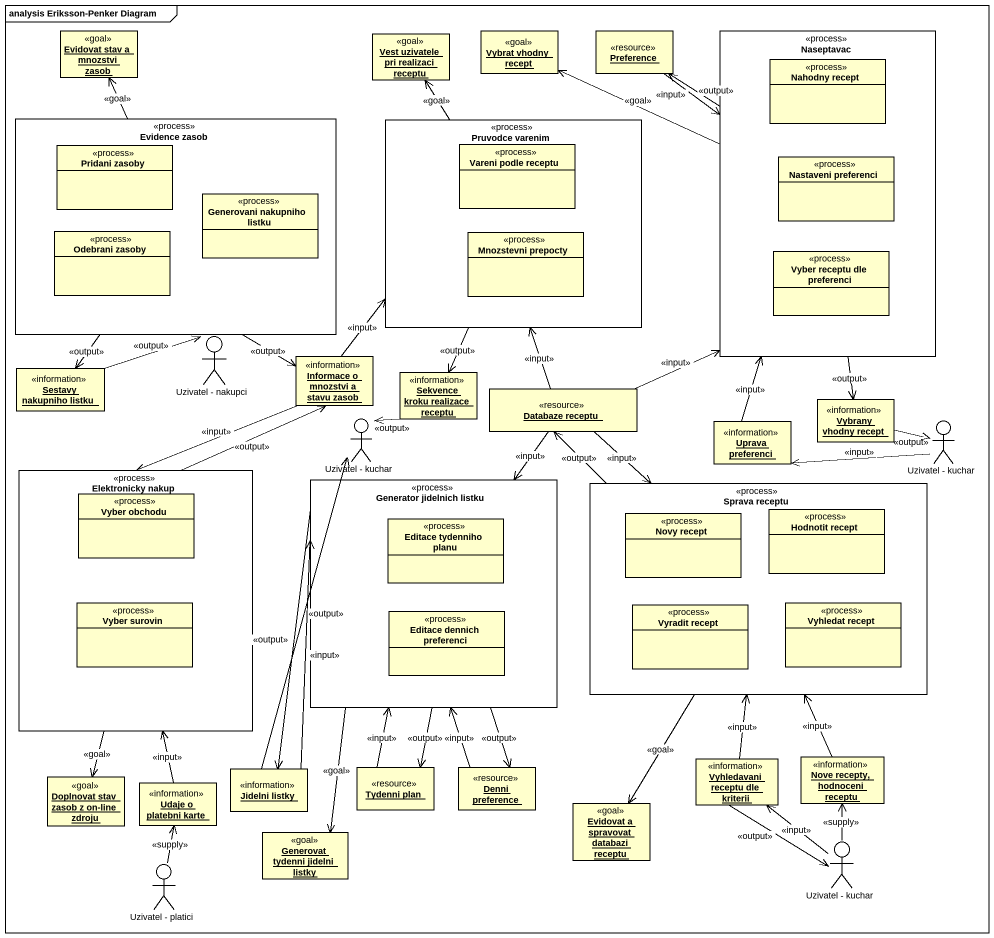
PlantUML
@startuml
mainframe analysis Eriksson-Penker Diagram
allowmixing
hide circle
hide empty members
object "Evidovat stav a mnozstvi zasob" as Evidovat_stav_a_mnozstvi <<goal>>
object "Vest uzivatele pri realizaci receptu" as Vest_uzivatele_pri <<goal>>
object "Vybrat vhodny recept" as Vybrat_vhodny_recept <<goal>>
object Preference <<resource>>
rectangle Naseptavac <<process>> {
  class "Nahodny recept" as Nahodny_recept <<process>>
  class "Nastaveni preferenci" as Nastaveni_preferenci <<process>>
  class "Vyber receptu dle preferenci" as Vyber_receptu_dle_preferenci <<process>>
}
rectangle "Evidence zasob" as Evidence_zasob <<process>> {
  class "Pridani zasoby" as Pridani_zasoby <<process>>
  class "Generovani nakupniho listku" as Generovani_nakupniho_listku <<process>>
  class "Odebrani zasoby" as Odebrani_zasoby <<process>>
}
rectangle "Pruvodce varenim" as Pruvodce_varenim <<process>> {
  class "Vareni podle receptu" as Vareni_podle_receptu <<process>>
  class "Mnozstevni prepocty" as Mnozstevni_prepocty <<process>>
}
actor "Uzivatel - nakupci" as Uzivatel_nakupci
object "Informace o mnozstvi a stavu zasob" as Informace_o_mnozstvi_a <<information>>
object "Sestavy nakupniho listku" as Sestavy_nakupniho_listku <<information>>
object "Sekvence kroku realizace receptu" as Sekvence_kroku_realizace <<information>>
object "Databaze receptu" as Databaze_receptu <<resource>>
actor "Uzivatel - kuchar" as Uzivatel_kuchar
object "Uprava preferenci" as Uprava_preferenci <<information>>
object "Vybrany vhodny recept" as Vybrany_vhodny_recept <<information>>
actor "Uzivatel - kuchar" as Uzivatel_kuchar_2
rectangle "Elektronicky nakup" as Elektronicky_nakup <<process>> {
  class "Vyber obchodu" as Vyber_obchodu <<process>>
  class "Vyber surovin" as Vyber_surovin <<process>>
}
rectangle "Generator jidelnich listku" as Generator_jidelnich_listku <<process>> {
  class "Editace tydenniho planu" as Editace_tydenniho_planu <<process>>
  class "Editace dennich preferenci" as Editace_dennich_preferenci <<process>>
}
rectangle "Sprava receptu" as Sprava_receptu <<process>> {
  class "Novy recept" as Novy_recept <<process>>
  class "Hodnotit recept" as Hodnotit_recept <<process>>
  class "Vyradit recept" as Vyradit_recept <<process>>
  class "Vyhledat recept" as Vyhledat_recept <<process>>
}
object "Doplnovat stav zasob z on-line zdroju" as Doplnovat_stav_zasob_z_on <<goal>>
object "Udaje o platebni karte" as Udaje_o_platebni_karte <<information>>
object "Jidelni listky" as Jidelni_listky <<information>>
object "Tydenni plan" as Tydenni_plan <<resource>>
object "Denni preference" as Denni_preference <<resource>>
object "Vyhledavani receptu dle kriterii" as Vyhledavani_receptu_dle <<information>>
object "Nove recepty, hodnoceni receptu" as Nove_recepty_hodnoceni <<information>>
object "Evidovat a spravovat databazi receptu" as Evidovat_a_spravovat <<goal>>
object "Generovat tydenni jidelni listky" as Generovat_tydenni_jidelni <<goal>>
actor "Uzivatel - kuchar" as Uzivatel_kuchar_3
actor "Uzivatel - platici" as Uzivatel_platici
Preference --> Naseptavac : <<input>>
Naseptavac -left-> Vybrat_vhodny_recept : <<goal>>
Naseptavac -up-> Preference : <<output>>
Naseptavac --> Vybrany_vhodny_recept : <<output>>
Evidence_zasob -up-> Evidovat_stav_a_mnozstvi : <<goal>>
Evidence_zasob --> Informace_o_mnozstvi_a : <<output>>
Evidence_zasob --> Sestavy_nakupniho_listku : <<output>>
Pruvodce_varenim -up-> Vest_uzivatele_pri : <<goal>>
Pruvodce_varenim --> Sekvence_kroku_realizace : <<output>>
Informace_o_mnozstvi_a -up-> Pruvodce_varenim : <<input>>
Informace_o_mnozstvi_a --> Elektronicky_nakup : <<input>>
Sestavy_nakupniho_listku -right-> Uzivatel_nakupci : <<output>>
Sekvence_kroku_realizace --> Uzivatel_kuchar : <<output>>
Databaze_receptu -up-> Naseptavac : <<input>>
Databaze_receptu -up-> Pruvodce_varenim : <<input>>
Databaze_receptu --> Generator_jidelnich_listku : <<input>>
Databaze_receptu --> Sprava_receptu : <<input>>
Uprava_preferenci -up-> Naseptavac : <<input>>
Vybrany_vhodny_recept -right-> Uzivatel_kuchar_2 : <<output>>
Uzivatel_kuchar_2 -left-> Uprava_preferenci : <<input>>
Elektronicky_nakup -up-> Informace_o_mnozstvi_a : <<output>>
Elektronicky_nakup --> Doplnovat_stav_zasob_z_on : <<goal>>
Generator_jidelnich_listku --> Jidelni_listky : <<output>>
Generator_jidelnich_listku --> Tydenni_plan : <<output>>
Generator_jidelnich_listku --> Denni_preference : <<output>>
Generator_jidelnich_listku --> Generovat_tydenni_jidelni : <<goal>>
Sprava_receptu -up-> Databaze_receptu : <<output>>
Sprava_receptu --> Evidovat_a_spravovat : <<goal>>
Udaje_o_platebni_karte -up-> Elektronicky_nakup : <<input>>
Jidelni_listky -up-> Uzivatel_kuchar : <<output>>
Jidelni_listky -up-> Generator_jidelnich_listku : <<input>>
Tydenni_plan -up-> Generator_jidelnich_listku : <<input>>
Denni_preference -up-> Generator_jidelnich_listku : <<input>>
Vyhledavani_receptu_dle -up-> Sprava_receptu : <<input>>
Vyhledavani_receptu_dle --> Uzivatel_kuchar_3 : <<output>>
Nove_recepty_hodnoceni -up-> Sprava_receptu : <<input>>
Uzivatel_kuchar_3 -up-> Vyhledavani_receptu_dle : <<input>>
Uzivatel_kuchar_3 -up-> Nove_recepty_hodnoceni : <<supply>>
Uzivatel_platici -up-> Udaje_o_platebni_karte : <<supply>>
@enduml
